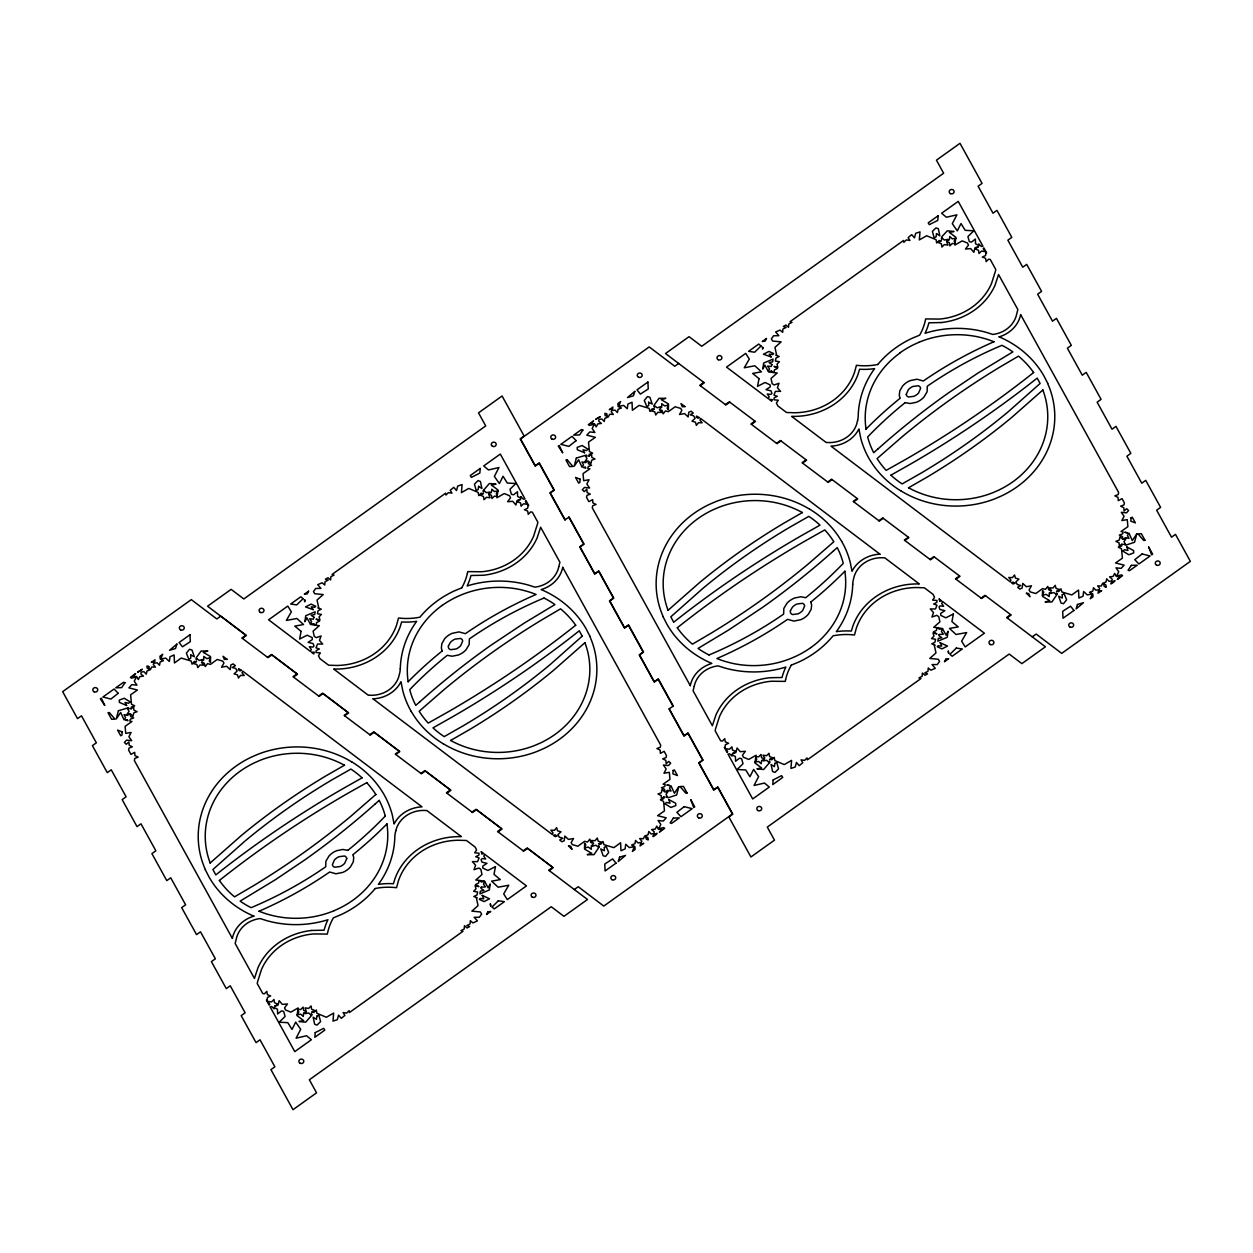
<?xml version="1.0" encoding="UTF-8"?>
<svg xmlns="http://www.w3.org/2000/svg" width="1253" height="1253" viewBox="0 0 1253 1253"><rect width="100%" height="100%" fill="white"/><g stroke="black" fill="none" stroke-linecap="round" stroke-linejoin="round"><path stroke-width="1.5" d="M467.416 573.232L467.761 571.619L481.497 571.76A61.71 55.743 -2.3 0 0 533.59 536.253L536.879 525.868A20.69 18.685 -2.3 0 0 537.835 522.172L532.306 512.132L530.677 511.897L528.233 514.31L527.701 511.083L524.412 509.736L527.67 508.264L528.093 505.006L528.688 505.554L525.9 500.495L525.352 501.451L527.121 504.301L523.55 503.769L521.091 506.196L520.575 502.954L517.27 501.623L520.637 499.289L517.113 500.433L515.907 504.99L512.759 501.31L507.606 501.701L510.535 497.833L509.579 495.765L504.27 493.557L496.955 497.754L497.128 496.517L494.434 496.11L491.975 498.537L491.458 495.295L488.701 494.183L490.017 497.801L486.446 497.284L483.987 499.712L483.47 496.47L480.181 495.123L483.439 493.557L481.183 493.212L478.724 495.64L478.207 492.413L468.732 488.419L461.417 492.617L462.075 484.582L457.737 486.007L456.531 490.565L453.774 487.339L450.203 490.299L451.973 493.149L448.402 492.617L445.958 495.045L445.645 493.165L332.108 574.391L334.05 575.08L330.87 576.693L330.62 579.951L327.973 577.743L325.451 579.152L328.176 580.123L325.013 581.737L324.746 584.994L322.099 582.786L317.729 584.665L320.925 588.409L315.74 588.424L313.469 591.557L314.644 593.718L323.211 594.58L317.025 600.046L318.685 607.689L317.886 607.924L321.238 609.13L318.074 610.744L317.463 613.719L321.441 614.409L319.045 616.868L320.001 620.016L316.116 619.076L319.64 621.065L316.461 622.663L316.242 625.372L319.296 625.686L313.093 631.152L314.237 636.336L316.242 637.667L321.081 635.976L319.452 640.424L322.694 644.058L317.51 644.058L315.991 647.785L319.343 648.991L316.163 650.605L316.022 652.484L320.392 652.907L318.45 655.695L319.954 658.655L328.521 665.124A10.196 9.21 -2.3 0 0 330.651 665.265L336.603 665.468A62.901 56.824 -2.3 0 0 396.653 624.855L398.517 618.011L400.318 618.183A60.567 54.725 -2.3 0 0 419.927 617.181A97.75 88.305 -2.3 0 1 437.814 600.5A98.674 89.135 -2.3 0 1 454.15 590.993L461.746 587.829M785.584 679.768L785.239 681.381L771.503 681.24A61.71 55.743 -2.3 0 0 719.41 716.747L716.121 727.132A20.69 18.685 -2.3 0 0 715.165 730.828L720.694 740.868L722.323 741.103L724.767 738.69L725.299 741.917L728.588 743.264L725.33 744.736L724.907 747.994L724.312 747.446L727.1 752.505L727.648 751.549L725.879 748.699L729.45 749.231L731.909 746.804L732.425 750.046L735.73 751.377L732.363 753.711L735.887 752.567L737.093 748.01L740.241 751.69L745.394 751.299L742.465 755.167L743.421 757.235L748.73 759.443L756.045 755.246L755.872 756.483L758.566 756.89L761.025 754.463L761.542 757.705L764.299 758.817M558.791 566.669L559.919 562.237L540.638 527.247L537.098 537.96A65.657 59.314 -2.3 0 1 483.282 575.252L470.971 575.503A64.592 58.343 -2.3 0 1 467.134 585.95A97.969 88.509 -2.3 0 1 528.672 585.151L534.921 587.14A27.644 24.966 -2.3 0 0 558.76 566.81M694.209 686.331L693.081 690.763L712.362 725.753L715.902 715.04A65.657 59.314 -2.3 0 1 769.718 677.748L782.029 677.497A64.592 58.343 -2.3 0 1 785.866 667.05A97.969 88.509 -2.3 0 1 724.328 667.849L718.079 665.86A27.644 24.966 -2.3 0 0 694.24 686.19M584.571 847.78L585.856 844.788L584.618 843.238L584.571 849.111L591.761 853.34L587.234 854.671L593.953 854.687L599.388 846.652L598.589 845.665L598.589 847.247L595.77 845.211L592.324 846.229L592.998 844.679L591.306 845.681L591.306 849.283L588.205 847.028L584.571 848.109M1042.496 595.097L1043.78 592.089L1042.527 590.555L1042.496 596.412L1049.685 600.641L1045.159 601.988L1051.878 601.988L1057.313 593.969L1056.514 592.982L1056.514 594.548L1053.695 592.512L1050.249 593.546L1050.907 591.996L1049.231 592.982L1049.231 596.585L1046.13 594.329L1042.496 595.426M497.864 490.972L496.235 493.792L497.269 495.452L498.005 490.001L491.395 485.052L496.063 484.191L489.39 483.486L482.985 490.91L483.642 491.975L483.846 490.393L486.383 492.727L489.939 492.053L489.077 493.541L491.411 492.476L491.834 489.234L494.355 491.552L497.88 490.894M755.136 762.028L756.765 759.208L755.731 757.548L754.995 762.999L761.605 767.948L756.937 768.809L763.61 769.514L770.015 762.09L769.358 761.025L769.154 762.607L766.617 760.273L763.061 760.947L764.753 758.034L762.983 755.199L766.554 755.716L769.013 753.288L769.53 756.53L772.819 757.877L769.577 759.349L771.817 759.788L774.276 757.36L774.793 760.587L784.268 764.581L791.583 760.383L790.925 768.418L795.263 766.993L796.469 762.435L799.226 765.661L802.797 762.701L801.027 759.851L804.598 760.383L807.042 757.955L807.355 759.835L920.892 678.609L918.95 677.92L922.13 676.307L922.38 673.049L925.027 675.257L927.549 673.848L924.824 672.877L927.987 671.263L928.254 668.006L930.901 670.214L935.271 668.335L932.075 664.591L937.26 664.576L939.531 661.443L938.356 659.282L929.789 658.42L935.975 652.954L934.315 645.311L935.114 645.076L931.762 643.87L934.926 642.256L935.537 639.281L931.559 638.591L933.955 636.132L932.999 632.984L936.884 633.924L933.36 631.935L936.539 630.337L936.758 627.628L933.704 627.314L939.907 621.848L938.763 616.664L936.758 615.333L931.919 617.024L933.548 612.576L930.306 608.942L935.49 608.942L937.009 605.215L933.657 604.009L936.837 602.395L936.978 600.516L932.608 600.093L934.55 597.305L933.046 594.345L924.479 587.876A10.196 9.21 -2.3 0 0 922.349 587.735L916.397 587.532A62.901 56.824 -2.3 0 0 856.347 628.145L854.483 634.989L852.682 634.817A60.567 54.725 -2.3 0 0 833.073 635.819A97.75 88.305 -2.3 0 1 815.186 652.5A98.674 89.135 -2.3 0 1 798.85 662.007L791.254 665.171M210.097 863.051L241.375 835.485A667.802 603.257 -2.3 0 1 326.187 775.732L344.497 765.207M584.979 642.648L553.701 670.198A667.802 603.257 -2.3 0 1 468.888 729.966L450.579 740.492M668.021 610.352L699.299 582.802A667.802 603.257 -2.3 0 1 784.112 523.034L802.421 512.508M1042.903 389.949L1011.625 417.515A667.802 603.257 -2.3 0 1 926.813 477.268L908.503 487.793M420.037 701.586L415.777 705.392A91.203 82.385 -2.3 0 1 409.731 689.651A408.541 369.04 -2.3 0 1 447.274 655.303L452.161 656.227L458.269 655.021A19.688 17.777 -2.3 0 0 466.085 649.696L469.186 644.481L469.374 638.905A394.053 355.962 -2.3 0 1 544.006 598.01M375.916 794.418L351.153 815.985A792.444 715.839 -2.3 0 1 253.654 885.62L234.53 896.85A90.968 82.181 -2.3 0 1 219.385 880.483M375.039 804.113L379.299 800.291M877.961 448.887L873.701 452.709A91.203 82.385 -2.3 0 1 867.656 436.952A408.541 369.04 -2.3 0 1 905.199 402.605M832.963 551.414L837.223 547.608A91.203 82.385 -2.3 0 1 843.269 563.349A408.541 369.04 -2.3 0 1 805.726 597.697L800.839 596.773L794.731 597.979A19.688 17.777 -2.3 0 0 786.915 603.304L783.814 608.519L783.626 614.095A394.053 355.962 -2.3 0 1 708.994 654.99M242.424 638.31L246.371 635.49L220.81 616.131L216.847 618.966L191.302 599.623L62.65 691.656L77.514 718.627L81.476 715.808L96.356 742.81L92.393 745.629L107.272 772.631L111.235 769.796L126.114 796.798L122.152 799.633L137.031 826.635L140.978 823.801L155.858 850.803L151.911 853.638L166.79 880.624L170.737 877.805L185.616 904.807L181.669 907.626L196.549 934.628L200.496 931.809L215.375 958.796L211.412 961.631L226.292 988.633L230.254 985.798L245.134 1012.8L241.171 1015.635L256.051 1042.637L260.013 1039.802L274.893 1066.804L270.93 1069.623L292.998 1109.688L316.555 1092.835L309.366 1079.773L551.257 906.733L563.944 916.335L587.5 899.482L548.704 870.208L552.651 867.389L527.09 848.03L523.127 850.865M267.422 657.339L271.384 654.52L296.945 673.863L292.998 676.698L319.139 696.37L323.086 693.535L348.663 712.894L344.7 715.714M678.734 363.433L674.772 366.268L649.226 346.924L520.575 438.957L535.438 465.944L539.401 463.109L554.28 490.111L550.318 492.93L565.197 519.932M703.732 382.478L699.785 385.297L725.91 404.97L729.872 402.135M700.349 385.611L704.296 382.791L665.5 353.518L689.056 336.665L701.743 346.267L943.634 173.227L936.445 160.165L960.002 143.312L982.07 183.377L978.107 186.196L992.987 213.198L996.949 210.363L1011.829 237.365L1007.866 240.2L1022.746 267.202L1026.708 264.367L1041.588 291.369L1037.625 294.204L1052.504 321.191L1056.451 318.372L1071.331 345.374L1067.384 348.193L1082.263 375.195L1086.21 372.376L1101.089 399.362L1097.142 402.197L1112.022 429.199L1115.969 426.365L1130.848 453.367L1126.886 456.202L1141.765 483.204L1145.728 480.369L1160.607 507.371L1156.644 510.19L1171.524 537.192L1175.486 534.373L1190.35 561.344L1061.698 653.377L1036.153 634.034L1032.19 636.869M293.562 677.012L297.525 674.192L271.948 654.833L268.001 657.668L241.86 637.996L245.807 635.161L207.575 606.217L231.132 589.364L243.818 598.95L485.71 425.91L478.521 412.863L502.077 396.011L524.146 436.06L520.199 438.895L535.062 465.897L539.025 463.062L553.904 490.064L549.942 492.899L564.821 519.885L569.144 517.113L584.023 544.115L580.076 546.934L594.956 573.937L598.903 571.102L613.782 598.104L609.835 600.939L624.714 627.941L628.661 625.106L643.541 652.108L639.594 654.943L654.458 681.93L658.42 679.11L673.3 706.112L668.977 708.885L683.856 735.887L687.803 733.068L702.682 760.07L698.72 762.889L713.599 789.891L717.562 787.056L732.425 814.043L603.774 906.076L578.228 886.732L574.266 889.567M725.346 404.656L729.309 401.821L755.449 421.494L751.487 424.313M318.575 696.041L322.522 693.222L348.099 712.565L344.136 715.4L370.277 735.072L374.224 732.238L399.801 751.596L395.838 754.416M754.87 421.18L750.923 424L777.064 443.672L781.011 440.837M776.484 443.358L780.447 440.523L806.587 460.196L802.625 463.03M369.713 734.759L373.66 731.924L399.237 751.267L395.275 754.102L421.415 773.774L425.362 770.94L450.939 790.298L446.992 793.118M806.008 459.882L802.061 462.702L828.202 482.374L832.149 479.539M827.638 482.06L831.585 479.226L857.725 498.898L853.763 501.733M420.851 773.461L424.798 770.626L450.375 789.97L446.413 792.804L472.553 812.477L476.516 809.642L502.077 829L498.13 831.82M857.162 498.584L853.199 501.404L879.34 521.076L883.287 518.241M878.776 520.762L882.723 517.928L908.864 537.6L904.901 540.435M471.989 812.163L475.936 809.328L501.513 828.687L497.551 831.506L523.691 851.179L527.654 848.344L553.215 867.702L549.268 870.522M908.3 537.286L904.337 540.106L930.478 559.778L934.425 556.958M929.914 559.464L933.861 556.63L960.002 576.302L956.055 579.137M959.438 575.988L955.475 578.808L981.616 598.48L985.578 595.661M981.052 598.167L984.999 595.332L1011.14 615.004L1007.193 617.839M1010.576 614.69L1006.629 617.51L1045.425 646.783L1021.868 663.636L1009.182 654.05L767.29 827.09L774.479 840.136L750.923 856.989L728.854 816.94L732.801 814.105L717.938 787.103L713.975 789.938L699.096 762.936L703.058 760.101L688.179 733.115L684.216 735.934L669.337 708.932M890.899 475.169L910.367 464.174A1040.523 939.938 -2.3 0 0 1037.202 378.093L1040.1 383.481L1008.07 411.892A661.098 597.195 -2.3 0 1 920.971 473.18L902.113 483.924A90.655 81.884 -2.3 0 1 890.899 475.169M362.101 777.831L342.633 788.826A1040.523 939.938 -2.3 0 0 215.798 874.907L212.9 869.519L244.93 841.108A661.098 597.195 -2.3 0 1 332.029 779.82L350.887 769.076A90.655 81.884 -2.3 0 1 362.101 777.831M366.847 782.608L347.206 793.666A1034.351 934.378 -2.3 0 0 219.369 880.467M763.923 759.459L761.589 760.524L761.166 763.766L758.645 761.448L755.12 762.106M918.888 342.335L914.784 344.152A91.97 83.074 -2.3 0 0 900.061 352.766M334.112 910.665L338.216 908.848A91.97 83.074 -2.3 0 0 352.939 900.234A91.297 82.463 -2.3 0 0 386.911 823.91M941.207 322.538L928.896 322.804A64.592 58.343 -2.3 0 1 925.059 333.267A97.969 88.509 -2.3 0 1 986.597 332.452L992.846 334.441A27.644 24.966 -2.3 0 0 1016.684 314.111L1017.843 309.538L998.563 274.564L995.023 285.277A65.657 59.314 -2.3 0 1 941.207 322.554M311.793 930.462L324.104 930.196A64.592 58.343 -2.3 0 1 327.941 919.733A97.969 88.509 -2.3 0 1 266.403 920.548L260.154 918.559A27.644 24.966 -2.3 0 0 236.316 938.889L235.157 943.462L254.437 978.436L257.977 967.723A65.657 59.314 -2.3 0 1 311.793 930.446M905.23 402.636L910.085 403.529L916.194 402.338A19.688 17.777 -2.3 0 0 924.009 396.997L927.11 391.782L927.298 386.206A394.053 355.962 -2.3 0 1 1001.93 345.311A90.435 81.696 -2.3 0 1 1012.863 351.889L977.779 373.175L948.333 392.988A808.78 730.593 -2.3 0 0 877.977 448.919M347.77 850.364L342.915 849.471L336.806 850.662A19.688 17.777 -2.3 0 0 328.991 856.003L325.89 861.218L325.702 866.794A394.053 355.962 -2.3 0 1 251.07 907.689A90.435 81.696 -2.3 0 1 240.137 901.111L275.221 879.825L304.667 860.012A808.78 730.593 -2.3 0 0 375.023 804.081M994.005 341.756L989.29 340.017A88.196 79.659 -2.3 0 0 984.451 338.498L980.081 337.355A90.936 82.15 -2.3 0 0 918.872 342.304M258.995 911.244L263.71 912.983A88.196 79.659 -2.3 0 0 268.549 914.502L272.919 915.645A90.936 82.15 -2.3 0 0 334.128 910.696M901.267 491.176L898.197 489.234A97.859 88.399 -2.3 0 1 869.989 460.117A3.493 3.164 -2.3 0 1 869.331 459.052L869.065 458.598A98.251 88.759 -2.3 0 1 860.67 437.861L858.9 429.012A32.061 28.96 -2.3 0 1 830.99 446.146L1010.2 581.784L1010.92 580.108L1008.79 577.476L1012.408 577.633L1014.554 574.97L1015.478 578.119L1018.924 579.121L1015.87 581.909L1017.248 584.509L1020.694 585.511L1017.64 587.312L1019.848 589.082L1022.15 588.033L1022.777 583.397L1026.379 586.717L1031.454 585.793L1029.042 589.944L1030.248 591.902L1035.808 593.53L1042.543 588.612L1045.425 589.364L1047.774 586.435L1048.792 589.912L1051.471 590.68L1049.434 587.845L1053.053 587.986L1055.183 585.339L1056.122 588.487L1059.568 589.49L1056.514 591.385L1058.801 591.479L1060.946 588.816L1061.871 591.98L1071.801 594.94L1078.535 590.038L1078.896 598.073L1083.031 596.209L1083.657 591.557L1087.259 594.893L1092.334 593.969L1090.298 598.746L1093.055 596.773L1092.741 593.797L1089.546 592.309L1092.867 590.993L1093.477 587.751L1095.874 590.194L1099.226 589.724L1099.727 588.518L1097.612 585.887L1101.23 586.044L1102.671 583.303L1106.023 582.034L1106.697 578.823L1109.03 581.298L1111.803 580.953L1112.178 579.105L1109.563 576.866L1113.15 576.411L1114.7 573.451L1116.266 576.38L1119.853 576.787L1117.316 579.434L1122.578 575.66L1121.607 574.861L1116.595 576.035L1118.772 571.775L1116.031 567.844L1121.169 568.361L1124.113 565.15L1115.562 562.973L1122.406 558.18L1121.513 548.751L1118.334 547.201L1121.686 545.932L1122.108 543.896L1119.368 546.136L1119.101 542.878L1115.922 541.327L1119.274 540.059L1119.947 536.832L1122.751 539.26L1122.531 536.613L1119.352 535.062L1122.704 533.809L1123.095 531.914L1121.043 531.491L1127.888 526.699L1127.261 519.635L1121.889 520.528L1124.082 516.267L1121.325 512.336L1126.463 512.853L1128.593 510.535L1126.713 508.718L1124.082 510.973L1123.816 507.716L1120.636 506.165L1123.988 504.896L1124.395 502.923L1122.046 498.631L1118.303 500.667L1118.036 497.394L1114.857 495.859L1118.209 494.59L1118.647 492.476L1020.615 314.566M809.657 509.125L812.727 511.083A97.859 88.399 -2.3 0 1 840.92 540.184A3.493 3.164 -2.3 0 1 841.593 541.265L841.718 541.468M443.343 743.875L440.273 741.917A97.859 88.399 -2.3 0 1 412.08 712.816A3.493 3.164 -2.3 0 1 411.407 711.735L411.219 711.422M351.733 761.824L354.803 763.766A97.859 88.399 -2.3 0 1 383.011 792.883A3.493 3.164 -2.3 0 1 383.669 793.948L383.998 794.512A98.251 88.759 -2.3 0 1 392.33 815.139L394.1 823.988A32.061 28.96 -2.3 0 1 422.01 806.854L242.8 671.216L242.08 672.892L244.21 675.524L240.592 675.367L238.446 678.03L237.522 674.881L234.076 673.879L237.13 671.091L235.752 668.491L232.306 667.489L235.36 665.688L233.152 663.918L230.85 664.967L230.223 669.603L226.621 666.283L221.546 667.207L223.958 663.056L222.752 661.098L217.192 659.47L210.457 664.388L207.575 663.636L205.226 666.565L204.208 663.088L201.529 662.32L203.566 665.155L199.947 665.014L197.817 667.661L196.878 664.513L193.432 663.51L196.486 661.615L194.199 661.521L192.054 664.184L191.129 661.02L181.199 658.06L174.465 662.962L174.104 654.927L169.969 656.791L169.343 661.443L165.741 658.107L160.666 659.031L162.702 654.254L159.945 656.227L160.259 659.203L163.454 660.691L160.133 662.007L159.523 665.249L157.126 662.806L153.774 663.276L153.273 664.482L155.388 667.113L151.77 666.956L150.329 669.697L146.977 670.966L146.303 674.177L143.97 671.702L141.197 672.047L140.822 673.895L143.437 676.134L139.85 676.589L138.3 679.549L136.734 676.62L133.147 676.213L135.684 673.566L130.422 677.34L131.393 678.139L136.405 676.965L134.228 681.225L136.969 685.156L131.831 684.639L128.887 687.85L137.438 690.027L130.594 694.82L131.487 704.249L134.666 705.799L131.314 707.068L130.892 709.104L133.632 706.864L133.899 710.122L137.078 711.673L133.726 712.941L133.053 716.168L130.249 713.74L130.469 716.387L133.648 717.938L130.296 719.191L129.905 721.086L131.957 721.509L125.112 726.301L125.739 733.365L131.111 732.472L128.918 736.733L131.675 740.664L126.537 740.147L124.407 742.465L126.287 744.282L128.918 742.027L129.184 745.284L132.364 746.835L129.012 748.104L128.605 750.077L130.954 754.369L134.697 752.333L134.964 755.606L138.143 757.141L134.791 758.41L134.353 760.524L232.385 938.434M879.935 554.155L700.725 418.533L700.004 420.194L702.134 422.825L698.516 422.684L696.37 425.347L695.446 422.183L692.001 421.196L695.055 418.392L693.676 415.792L690.231 414.806L693.269 413.004L691.076 411.235L688.774 412.268L688.148 416.92L684.545 413.584L679.471 414.508L681.883 410.373L680.677 408.4L675.116 406.771L668.366 411.689L665.5 410.937L663.15 413.866L662.132 410.389L659.454 409.621L661.49 412.472L657.872 412.315L655.726 414.978L654.802 411.814L651.356 410.827L654.411 408.917L652.124 408.823L649.978 411.485L649.054 408.321L639.124 405.361L632.389 410.279L632.029 402.244L627.894 404.092L627.267 408.744L623.665 405.408L618.59 406.348L620.627 401.555L617.87 403.529L618.168 406.505L621.378 407.992L618.058 409.324L617.447 412.55L615.051 410.107L611.699 410.577L611.182 411.783L613.312 414.414L609.694 414.273L608.253 416.998L604.901 418.267L604.228 421.494L601.894 419.003L599.122 419.348L598.73 421.212L601.362 423.436L597.775 423.89L596.224 426.866L594.658 423.921L591.071 423.514L593.609 420.883L588.346 424.642L589.302 425.44L594.329 424.266L592.152 428.526L594.893 432.473L589.756 431.94L586.811 435.151L595.363 437.328L588.518 442.121L589.411 451.566L592.591 453.116L589.239 454.369L588.816 456.405L591.557 454.166L591.823 457.439L595.003 458.99L591.651 460.243L590.977 463.469L588.174 461.041L588.393 463.688L591.573 465.239L588.221 466.508L587.829 468.387L589.881 468.81L583.037 473.618L583.663 480.666L589.02 479.774L586.843 484.034L589.599 487.981L584.462 487.448L582.332 489.766L584.196 491.599L586.843 489.328L587.109 492.586L590.288 494.136L586.937 495.405L586.529 497.378L588.879 501.67L592.622 499.649L592.888 502.907L596.068 504.458L592.716 505.726L592.277 507.825L690.309 685.736M373.065 698.845L552.275 834.467L552.996 832.806L550.866 830.175L554.484 830.316L556.63 827.653L557.554 830.817L560.999 831.804L557.945 834.608L559.324 837.208L562.769 838.194L559.731 839.996L561.924 841.765L564.226 840.732L564.852 836.08L568.455 839.416L573.529 838.492L571.117 842.627L572.323 844.6L577.884 846.229L584.634 841.311L587.5 842.063L589.85 839.134L590.868 842.611L593.546 843.379L591.51 840.528L595.128 840.685L597.274 838.022L598.198 841.186L601.644 842.173L598.589 843.974L600.876 844.177L603.022 841.515L603.946 844.679L613.876 847.639L620.611 842.721L620.971 850.756L625.106 848.907L625.733 844.256L629.335 847.592L634.41 846.652L632.373 851.445L635.13 849.471L634.832 846.495L631.622 845.008L634.942 843.676L635.553 840.45L637.949 842.893L641.301 842.423L641.818 841.217L639.688 838.586L643.306 838.727L644.747 836.002L648.099 834.733L648.772 831.506L651.106 833.997L653.878 833.652L654.27 831.788L651.638 829.564L655.225 829.11L656.776 826.134L658.342 829.079L661.929 829.486L659.391 832.117L664.654 828.358L663.698 827.56L658.671 828.734L660.848 824.474L658.107 820.527L663.244 821.06L666.189 817.849L657.637 815.672L664.482 810.879L663.589 801.434L660.409 799.884L663.761 798.631L664.184 796.595L661.443 798.834L661.177 795.561L657.997 794.01L661.349 792.757L662.023 789.531L664.826 791.959L664.607 789.312L661.427 787.761L664.779 786.492L665.171 784.613L663.119 784.19L669.963 779.382L669.337 772.334L663.98 773.226L666.157 768.966L663.401 765.019L668.538 765.552L670.668 763.234L668.804 761.401L666.157 763.672L665.891 760.414L662.712 758.864L666.063 757.595L666.471 755.622L664.121 751.33L660.378 753.351L660.112 750.093L656.932 748.542L660.284 747.274L660.723 745.175L562.691 567.264M673.487 621.833L670.825 616.821L702.855 588.409A661.098 597.195 -2.3 0 1 789.954 527.121L808.811 516.377A90.655 81.884 -2.3 0 1 820.026 525.132L800.557 536.127A1040.523 939.938 -2.3 0 0 673.707 622.208L673.566 621.942M411.313 711.563L411.172 711.359A98.251 88.759 -2.3 0 1 402.746 690.56L400.991 681.71A32.061 28.96 -2.3 0 1 373.065 698.829M841.828 541.641L841.922 541.813A98.251 88.759 -2.3 0 1 850.254 562.44L852.009 571.29A32.061 28.96 -2.3 0 1 879.935 554.171M568.784 517.066L583.663 544.068L579.7 546.888L594.58 573.89L598.542 571.07L613.406 598.057L609.459 600.892L624.339 627.894L628.286 625.059L643.165 652.061L639.218 654.896L654.097 681.898L658.044 679.063L672.924 706.065M906.264 394.382L908.221 389.855A14.316 12.922 -2.3 0 1 909.537 388.508L911.26 387.287A14.316 12.937 -2.3 0 1 912.998 386.441L918.324 385.767A3.383 3.054 -2.3 0 1 920.579 388.352L918.637 392.894A14.316 12.937 -2.3 0 1 917.321 394.241L915.598 395.462A14.316 12.922 -2.3 0 1 913.86 396.324L908.535 396.997A3.383 3.054 -2.3 0 1 906.279 394.413M346.736 858.618L344.779 863.145A14.316 12.922 -2.3 0 1 343.463 864.492L341.74 865.713A14.316 12.937 -2.3 0 1 340.002 866.559L334.676 867.233A3.383 3.054 -2.3 0 1 332.421 864.648L334.363 860.106A14.316 12.937 -2.3 0 1 335.679 858.759L337.402 857.538A14.316 12.922 -2.3 0 1 339.14 856.676L344.465 856.003A3.383 3.054 -2.3 0 1 346.721 858.587M467.432 573.232A61.099 55.195 -2.3 0 1 461.731 587.829M400.287 668.836A98.674 89.135 -2.3 0 1 416.669 621.331A64.529 58.296 -2.3 0 1 401.68 621.942L400.052 627.142A66.91 60.442 -2.3 0 1 333.705 669.039L368.366 695.29A2.036 1.848 -2.3 0 1 369.196 695.18A28.067 25.358 -2.3 0 0 398.642 677.153L399.66 673.206A25.295 22.852 -2.3 0 0 400.255 668.836M584.9 642.679A91.25 82.432 -2.3 0 1 554.985 734.462A91.908 83.011 -2.3 0 1 540.262 743.06L534.702 745.472A91.422 82.573 -2.3 0 1 450.61 740.445M575.691 625.216A90.968 82.181 -2.3 0 0 560.545 608.833L541.437 620.094A792.444 715.839 -2.3 0 0 443.922 689.714L419.16 711.265A91.203 82.385 -2.3 0 0 428.228 723.091L447.869 712.017A1034.351 934.378 -2.3 0 0 575.707 625.231M420.053 701.617A808.78 730.593 -2.3 0 1 490.377 645.655L524.161 623.133L554.938 604.572A90.435 81.696 -2.3 0 0 544.021 598.041M408.165 681.773A91.297 82.463 -2.3 0 1 442.121 605.418M442.152 605.45A91.97 83.074 -2.3 0 1 456.859 596.851L460.963 595.034A90.936 82.15 -2.3 0 1 522.156 590.022L526.526 591.197A88.196 79.659 -2.3 0 1 531.382 592.7L536.096 594.455A400.067 361.397 -2.3 0 0 465.396 633.673L459.084 631.904L452.239 633.313A19.719 17.808 -2.3 0 0 444.611 638.811L441.823 643.697L441.369 647.848A10.118 9.147 -2.3 0 0 442.325 650.887M408.102 681.789A411.673 371.875 -2.3 0 1 442.309 650.871M562.707 567.452A31.654 28.6 -2.3 0 1 541.186 589.568A97.969 88.493 -2.3 0 1 586.059 628.724L589.286 635.036A3.461 3.132 -2.3 0 1 589.803 636.117M589.724 636.148A98.267 88.759 -2.3 0 1 559.308 739.411A98.94 89.37 -2.3 0 1 543.473 748.683L537.224 751.377A98.439 88.932 -2.3 0 1 443.39 743.812M375.148 888.518A60.567 54.725 -2.3 0 1 394.758 887.516L396.559 887.688L398.423 880.843A62.901 56.824 -2.3 0 1 458.473 840.246L464.424 840.434A10.196 9.21 -2.3 0 1 466.555 840.559L475.122 847.044L476.626 850.004L474.683 852.776L479.053 853.215L478.912 855.094L475.733 856.707L479.085 857.913L477.565 861.625L472.397 861.641L475.623 865.275L473.994 869.723L478.834 868.031L480.839 869.347L481.982 874.547L475.78 880.013L478.834 880.326L478.615 883.036L475.435 884.634L478.959 886.623L475.075 885.683L476.03 888.831L473.634 891.29L477.612 891.979L477.001 894.955L473.838 896.553L477.189 897.759L476.391 898.009L478.051 905.637L471.864 911.119L480.432 911.98L481.606 914.142L479.335 917.274L474.167 917.29L477.393 920.908L472.976 922.913L470.329 920.689L470.079 923.962L466.899 925.56L469.624 926.547L467.103 927.956L464.456 925.732L464.205 929.006L461.026 930.603L462.968 931.308L349.43 1012.534L349.133 1010.654L346.674 1013.082L343.103 1012.549L344.873 1015.4L341.302 1018.344L338.545 1015.134L337.339 1019.691L333 1021.117L333.658 1013.082L326.36 1017.264L316.868 1013.285L316.351 1010.059L313.892 1012.471L311.637 1012.142L314.895 1010.576L311.605 1009.229L311.089 1005.987L308.63 1008.414L305.059 1007.882L306.374 1011.516L303.633 1010.388L303.101 1007.161L300.642 1009.573L297.963 1009.182L298.12 1007.945L290.806 1012.126L285.496 1009.934L284.541 1007.866L287.485 1003.982L282.317 1004.389L279.168 1000.708L277.962 1005.251L274.438 1006.41L277.806 1004.076L274.517 1002.729L273.984 999.502L271.525 1001.914L267.954 1001.398L269.74 1004.233L269.176 1005.188L266.388 1000.129L266.999 1000.693L267.422 997.435L270.664 995.963L267.375 994.616L266.842 991.374L264.399 993.801L262.77 993.566L257.241 983.527A20.69 18.685 -2.3 0 1 258.196 979.83L261.501 969.446A61.71 55.743 -2.3 0 1 313.579 933.924L327.315 934.08L327.675 932.467A61.099 55.195 -2.3 0 1 333.345 917.869L340.926 914.69A98.674 89.135 -2.3 0 0 357.262 905.199A97.75 88.305 -2.3 0 0 375.164 888.565M210.175 863.019A91.25 82.432 -2.3 0 1 240.09 771.237A91.908 83.011 -2.3 0 1 254.813 762.638L260.373 760.211A91.422 82.573 -2.3 0 1 344.465 765.254M366.816 782.78A91.297 82.463 -2.3 0 1 375.884 794.606M379.267 800.51A91.297 82.463 -2.3 0 1 385.313 816.251M385.329 816.001A408.541 369.04 -2.3 0 1 347.801 850.395M386.973 823.894A411.673 371.875 -2.3 0 1 352.766 854.828A10.118 9.147 -2.3 0 1 353.706 857.851L353.252 862.001L350.464 866.872A19.719 17.808 -2.3 0 1 342.836 872.386L335.992 873.78L329.664 871.994A400.067 361.397 -2.3 0 1 258.995 911.26M232.385 938.246A31.654 28.6 -2.3 0 1 253.889 916.131M253.873 916.178A97.969 88.493 -2.3 0 1 209.016 876.975L205.79 870.663A3.461 3.132 -2.3 0 1 205.273 869.566M205.351 869.535A98.267 88.759 -2.3 0 1 235.768 766.288A98.94 89.37 -2.3 0 1 251.602 757.016L257.852 754.306A98.439 88.932 -2.3 0 1 351.686 761.887M690.293 685.548A31.654 28.6 -2.3 0 1 711.814 663.432A97.969 88.493 -2.3 0 1 666.941 624.276L663.714 617.964A3.461 3.132 -2.3 0 1 663.197 616.883M663.276 616.852A98.267 88.759 -2.3 0 1 693.692 513.589A98.94 89.37 -2.3 0 1 709.527 504.317L715.776 501.623A98.439 88.932 -2.3 0 1 809.61 509.188M844.835 571.227A91.297 82.463 -2.3 0 1 810.879 647.582M810.848 647.55A91.97 83.074 -2.3 0 1 796.141 656.149L792.037 657.966A90.936 82.15 -2.3 0 1 730.844 662.978L726.474 661.803A88.196 79.659 -2.3 0 1 721.618 660.3L716.904 658.545A400.067 361.397 -2.3 0 0 787.604 619.327L793.916 621.096L800.761 619.687A19.719 17.808 -2.3 0 0 808.389 614.189L811.177 609.303L811.631 605.152A10.118 9.147 -2.3 0 0 810.675 602.113M844.898 571.211A411.673 371.875 -2.3 0 1 810.691 602.129M832.947 551.383A808.78 730.593 -2.3 0 1 762.623 607.345L728.839 629.867L698.062 648.428A90.435 81.696 -2.3 0 0 708.979 654.959M677.309 627.784A90.968 82.181 -2.3 0 0 692.455 644.167L711.563 632.906A792.444 715.839 -2.3 0 0 809.078 563.286L833.84 541.735A91.203 82.385 -2.3 0 0 824.772 529.909L805.131 540.983A1034.351 934.378 -2.3 0 0 677.293 627.769M668.1 610.321A91.25 82.432 -2.3 0 1 698.015 518.538A91.908 83.011 -2.3 0 1 712.738 509.94L718.298 507.528A91.422 82.573 -2.3 0 1 802.39 512.555M852.713 584.164A98.674 89.135 -2.3 0 1 836.331 631.669A64.529 58.296 -2.3 0 1 851.32 631.058L852.948 625.858A66.91 60.442 -2.3 0 1 919.295 583.961L884.634 557.71A2.036 1.848 -2.3 0 1 883.804 557.82A28.067 25.358 -2.3 0 0 854.358 575.847L853.34 579.794A25.295 22.852 -2.3 0 0 852.745 584.164M785.568 679.768A61.099 55.195 -2.3 0 1 791.269 665.171M1020.615 314.754A31.654 28.6 -2.3 0 1 999.111 336.869M999.127 336.822A97.969 88.493 -2.3 0 1 1043.984 376.025L1047.21 382.337A3.461 3.132 -2.3 0 1 1047.727 383.434M1047.649 383.465A98.267 88.759 -2.3 0 1 1017.232 486.712A98.94 89.37 -2.3 0 1 1001.398 495.984L995.148 498.694A98.439 88.932 -2.3 0 1 901.314 491.113M866.074 429.309A91.203 82.385 -2.3 0 1 899.983 353.017M866.027 429.106A411.673 371.875 -2.3 0 1 900.234 398.172A10.118 9.147 -2.3 0 1 899.294 395.149L899.748 390.999L902.536 386.128A19.719 17.808 -2.3 0 1 910.164 380.614L917.008 379.22L923.336 381.006A400.067 361.397 -2.3 0 1 994.005 341.74M1033.615 372.517A90.968 82.181 -2.3 0 0 1018.47 356.15L999.361 367.395A792.444 715.839 -2.3 0 0 901.847 437.015L877.084 458.582A91.203 82.385 -2.3 0 0 886.153 470.392L905.794 459.334A1034.351 934.378 -2.3 0 0 1033.631 372.533M1042.825 389.981A91.25 82.432 -2.3 0 1 1012.91 481.763A91.908 83.011 -2.3 0 1 998.187 490.362L992.627 492.789A91.422 82.573 -2.3 0 1 908.535 487.746M877.852 364.482A60.567 54.725 -2.3 0 1 858.242 365.484L856.441 365.312L854.577 372.157A62.901 56.824 -2.3 0 1 794.527 412.754L788.576 412.566A10.196 9.21 -2.3 0 1 786.445 412.441L777.878 405.956L776.374 402.996L778.317 400.224L773.947 399.785L774.088 397.906L777.267 396.293L773.915 395.087L775.435 391.375L780.603 391.359L777.377 387.725L779.006 383.277L774.166 384.969L772.161 383.653L771.018 378.453L777.22 372.987L774.166 372.674L774.385 369.964L777.565 368.366L774.041 366.377L777.925 367.317L776.97 364.169L779.366 361.71L775.388 361.021L775.999 358.045L779.162 356.447L775.811 355.241L776.609 354.991L774.949 347.363L781.136 341.881L772.568 341.02L771.394 338.858L773.665 335.726L778.833 335.71L775.654 331.982L780.024 330.087L782.671 332.311L782.921 329.038L786.101 327.44L783.376 326.453L785.897 325.044L788.544 327.268L788.795 323.994L791.974 322.397L790.032 321.692L903.57 240.466L903.867 242.346L906.326 239.918L909.897 240.451L908.127 237.6L911.698 234.656L914.455 237.866L915.661 233.309L920 231.883L919.342 239.918L926.64 235.736L936.132 239.715L936.649 242.941L939.108 240.529L941.363 240.858L938.105 242.424L941.395 243.771L941.911 247.013L944.37 244.586L947.941 245.118L946.626 241.484L949.367 242.612L949.899 245.839L952.358 243.427L955.037 243.818L954.88 245.055L962.194 240.874L967.504 243.066L968.459 245.134L965.515 249.018L970.683 248.611L973.832 252.292L975.038 247.749L978.562 246.59L975.194 248.924L978.483 250.271L979.016 253.498L981.475 251.086L985.046 251.602L983.26 248.767L983.824 247.812L986.612 252.871L986.001 252.307L985.578 255.565L982.336 257.037L985.625 258.384L986.158 261.626L988.601 259.199L990.23 259.434L995.759 269.473A20.69 18.685 -2.3 0 1 994.804 273.17L991.499 283.554A61.71 55.743 -2.3 0 1 939.421 319.076L925.685 318.92L925.325 320.533A61.099 55.195 -2.3 0 1 919.655 335.131L912.074 338.31A98.674 89.135 -2.3 0 0 895.738 347.801A97.75 88.305 -2.3 0 0 877.836 364.435M190.738 654.959L190.738 658.232L188.905 659.313L186.352 653.189L189.485 649.32L191.944 649.915L194.34 656.776L190.738 654.959M196.486 658.451L196.486 660.018L196.267 657.684L201.122 651.012L207.841 651.012L203.315 652.359L210.504 656.588L210.504 657.574L206.87 658.671L203.769 656.415L203.769 660.018L202.093 661.004L202.751 659.454L199.305 660.488L196.486 658.451M604.353 847.467L604.338 850.74L600.751 848.923L603.147 855.783L605.591 856.379L608.723 852.51L606.17 846.386L604.353 847.467M648.662 402.26L648.647 405.533L646.83 406.614L644.277 400.49L647.409 396.621L649.853 397.217L652.249 404.077L648.662 402.26M654.411 405.753L654.411 407.335L654.191 404.985L659.047 398.313L665.766 398.329L661.239 399.66L668.429 403.889L668.429 404.891L664.795 405.972L661.694 403.717L661.694 407.319L660.002 408.321L660.676 406.771L657.23 407.789L654.411 405.753M1062.262 594.768L1062.262 598.041L1058.66 596.224L1061.056 603.085L1063.515 603.68L1066.648 599.811L1064.095 593.687L1062.262 594.768M210.504 657.903L210.473 662.445L209.22 660.911L210.504 657.903M668.429 405.22L668.382 409.762L667.144 408.212L668.429 405.22M122.183 731.862L121.948 735.166L120.727 735.777L117.61 730.123L122.183 731.862M580.108 479.163L579.857 482.468L578.651 483.094L575.534 477.44L580.108 479.163M673.143 770.532L672.892 773.837L677.466 775.56L674.349 769.906L673.143 770.532M1131.052 517.834L1130.817 521.138L1135.39 522.877L1132.273 517.223L1131.052 517.834M315.223 1032.613L314.848 1037.265L324.793 1030.154L323.681 1028.337L315.223 1032.613M480.228 468.434L479.852 473.07L471.394 477.362L470.282 475.545L480.228 468.434M773.148 779.93L772.772 784.566L782.718 777.455L781.606 775.638L773.148 779.93M938.152 215.735L937.777 220.387L929.319 224.663L928.207 222.846L938.152 215.735M314.017 617.29L313.266 619.17L309.663 618.778L311.574 621.551L310.305 624.025L306.922 617.839L304.933 621.754L305.716 615.724L315.161 611.793L314.722 614.534L311.183 615.27L314.017 617.29M481.199 887.202L481.058 888.408L483.893 890.429L480.353 891.149L479.915 893.906L489.359 889.975L490.158 883.929L488.153 887.86L484.77 881.673L483.501 884.148L485.412 886.905L481.199 887.202M771.942 364.592L771.19 366.471L767.588 366.095L769.499 368.852L768.23 371.327L764.847 365.14L762.842 369.071L763.641 363.025L773.085 359.094L772.647 361.851L769.107 362.571L771.942 364.592M939.124 634.504L938.983 635.71L941.817 637.73L938.278 638.466L937.839 641.207L947.284 637.276L948.067 631.246L946.078 635.161L942.695 628.975L941.426 631.449L943.337 634.222L939.124 634.504M303.665 1013.207L303.242 1016.465L300.72 1014.147L297.196 1014.805L298.856 1011.891L297.822 1010.247L297.086 1015.682L303.68 1020.647L299.013 1021.508L305.685 1022.197L312.091 1014.789L311.433 1013.724L311.23 1015.29L308.692 1012.972L305.152 1013.646L305.998 1012.158L303.665 1013.207M941.77 237.71L941.567 239.276L941.645 236.927L947.315 230.803L953.987 231.492L949.32 232.353L955.914 237.318L955.178 242.753L954.144 241.109L955.788 238.274L952.28 238.853L949.758 236.535L949.335 239.793L947.002 240.842L947.848 239.354L944.308 240.028L941.77 237.71M274.297 1007.522L274.125 1008.806L271.603 1006.488L270.053 1006.77L294.768 1051.627L311.37 1039.755L306.578 1035.745L296.115 1038.173L300.689 1029.308L295.692 1022.119L291.996 1029.449L287.814 1022.667L279.2 1022.197L285.089 1016.449L283.695 1011.422L281.565 1010.873L277.618 1013.943L277.493 1009.26L274.297 1007.522M316.915 1016.105L316.492 1019.362L313.156 1017.185L314.66 1024.249L317.025 1025.095L320.627 1021.587L318.857 1015.228L316.915 1016.105M478.583 486.336L478.16 489.594L476.218 490.471L474.448 484.112L478.051 480.604L480.416 481.45L481.919 488.513L478.583 486.336M520.95 496.893L520.778 498.177L517.583 496.423L517.458 491.756L513.511 494.825L511.381 494.262L509.987 489.25L515.876 483.501L507.261 483.031L503.079 476.25L499.383 483.58L494.387 476.391L498.96 467.526L488.498 469.953L483.705 465.928L500.307 454.056L525.023 498.929L523.472 499.211L520.95 496.893M732.222 754.823L732.05 756.107L729.528 753.789L727.977 754.071L752.693 798.944L769.295 787.072L764.502 783.047L754.04 785.474L758.613 776.609L753.617 769.42L749.92 776.75L745.739 769.968L737.124 769.499L743.013 763.75L741.619 758.738L739.489 758.175L735.542 761.244L735.417 756.577L732.222 754.823M774.84 763.406L774.417 766.664L771.081 764.487L772.584 771.55L774.949 772.396L778.552 768.888L776.782 762.529L774.84 763.406M936.508 233.638L936.085 236.895L934.143 237.772L932.373 231.413L935.975 227.905L938.34 228.751L939.844 235.815L936.508 233.638M978.875 244.194L978.703 245.478L975.507 243.74L975.382 239.057L971.435 242.127L969.305 241.578L967.911 236.551L973.8 230.803L965.186 230.333L961.004 223.551L957.308 230.881L952.311 223.692L956.885 214.827L946.422 217.255L941.63 213.245L958.232 201.373L982.947 246.23L981.397 246.512L978.875 244.194M448.417 645.921L448.339 647.081A3.383 3.054 -2.3 0 0 450.61 649.68L455.935 649.007A14.316 12.922 -2.3 0 0 457.69 648.161L459.397 646.94A14.316 12.937 -2.3 0 0 460.712 645.593L462.67 641.066A3.383 3.054 -2.3 0 0 460.399 638.45L455.074 639.124A14.316 12.937 -2.3 0 0 453.335 639.985L451.613 641.207A14.316 12.922 -2.3 0 0 450.297 642.554L448.417 645.921M790.392 610.775L790.33 611.934A3.383 3.054 -2.3 0 0 792.601 614.55L797.926 613.876A14.316 12.937 -2.3 0 0 799.665 613.015L801.387 611.793A14.316 12.922 -2.3 0 0 802.703 610.446L804.661 605.919A3.383 3.054 -2.3 0 0 802.39 603.319L797.065 603.993A14.316 12.922 -2.3 0 0 795.31 604.839L793.603 606.06A14.316 12.937 -2.3 0 0 792.288 607.407L790.392 610.775M305.012 600.265L304.714 601.8L304.369 599.733L305.012 600.265M301.08 631.355L299.608 639.046L307.142 635.193L312.201 637.589L312.31 639.594L308.113 642.35L313.093 643.541L313.97 646.015L312.968 647.096L309.366 646.72L311.292 649.477L310.321 651.356L268.612 619.796L287.798 606.076L291.369 611.809L286.357 620.454L296.93 618.481L303.508 624.542L294.768 626.108L301.08 631.355M495.468 866.653L493.995 874.343L500.307 879.59L491.568 881.157L498.146 887.218L508.734 885.229L503.706 893.89L507.277 899.623L526.464 885.902L484.754 854.342L483.799 856.206L485.71 858.978L482.107 858.603L481.105 859.683L481.982 862.142L486.963 863.348L482.765 866.105L482.875 868.11L487.934 870.49L495.468 866.653M490.362 903.883L490.706 905.966L490.362 903.883M762.936 347.567L762.638 349.117L762.294 347.034L762.936 347.567M759.005 378.657L757.532 386.347L765.066 382.51L770.125 384.89L770.235 386.895L766.037 389.652L771.018 390.858L771.895 393.317L770.893 394.397L767.29 394.022L769.201 396.794L768.246 398.658L726.536 367.098L745.723 353.377L749.294 359.11L744.266 367.771L754.854 365.782L761.432 371.843L752.693 373.41L759.005 378.657M953.392 613.954L951.92 621.645L958.232 626.892L949.492 628.458L956.07 634.519L966.643 632.546L961.631 641.191L965.202 646.924L984.388 633.204L942.679 601.644L941.708 603.523L943.634 606.28L940.032 605.904L939.03 606.985L939.907 609.459L944.887 610.65L940.69 613.406L940.799 615.411L945.858 617.807L953.392 613.954M948.286 651.2L948.631 653.267L948.286 651.2M314.127 652.374L313.783 653.972L311.292 652.093L314.127 652.374M481.293 851.727L481.81 854.045L483.783 853.606L481.293 851.727M772.052 399.676L771.707 401.273L769.217 399.394L772.052 399.676M939.217 599.028L939.734 601.346L941.708 600.907L939.217 599.028M395.776 830.864L395.415 832.478A25.295 22.852 -2.3 0 0 394.82 836.847A98.674 89.135 -2.3 0 1 378.406 884.367A64.529 58.296 -2.3 0 1 393.395 883.741L395.024 878.541A66.91 60.442 -2.3 0 1 461.37 836.659L426.709 810.409A2.036 1.848 -2.3 0 1 425.895 810.519A28.067 25.358 -2.3 0 0 396.434 828.531L395.776 830.864M857.585 420.522L856.566 424.469A28.067 25.358 -2.3 0 1 827.105 442.481A2.036 1.848 -2.3 0 0 826.291 442.591L791.63 416.356A66.91 60.442 -2.3 0 0 857.976 374.459L859.605 369.228A64.529 58.296 -2.3 0 0 874.594 368.633A98.674 89.135 -2.3 0 0 858.211 416.153A25.295 22.852 -2.3 0 1 857.585 420.522M118.424 710.749L116.263 718.987L120.68 712.44L124.047 719.864L125.598 717.577L124.047 714.633L127.555 715.385L129.341 713.85L127.117 714.132L129.028 711.328L127.477 708.384L129.184 708.744L128.307 707.804L118.424 710.749M576.349 458.05L574.187 466.288L578.604 459.741L581.972 467.165L583.506 464.894L581.972 461.934L585.48 462.686L587.265 461.151L585.041 461.433L586.952 458.629L585.402 455.685L587.109 456.045L586.216 455.121L576.349 458.05M678.813 786.712L676.651 794.95L668.366 797.691L665.891 796.955L667.598 797.315L666.048 794.371L667.959 791.567L665.735 791.849L667.52 790.314L671.028 791.066L669.494 788.106L671.028 785.835L674.396 793.259L678.813 786.712M1136.737 534.013L1134.576 542.251L1126.29 544.992L1123.816 544.256L1125.523 544.616L1123.972 541.672L1125.883 538.868L1123.659 539.15L1125.445 537.615L1128.953 538.367L1127.402 535.423L1128.953 533.136L1132.32 540.56L1136.737 534.013M176.877 644.105L175.545 648.521L169.531 650.291L176.877 644.105M634.801 391.422L633.454 395.823L627.455 397.593L634.801 391.422M619.546 857.177L618.199 861.578L625.545 855.407L619.546 857.177M1077.455 604.479L1076.123 608.895L1083.469 602.709L1077.455 604.479M154.573 661.412L154.182 662.336L154.996 659.767L151.331 662.383L154.573 661.412M612.498 408.729L612.106 409.653L612.921 407.068L609.256 409.684L612.498 408.729M640.894 843.347L640.502 844.271L643.744 843.316L640.079 845.932L640.894 843.347M1098.818 590.664L1098.427 591.588L1101.669 590.617L1098.004 593.233L1098.818 590.664M308.551 591.228L307.22 593.844L304.369 594.235L308.551 591.228M766.476 338.529L765.144 341.145L762.278 341.536L766.476 338.529M487.856 911.855L486.524 914.471L490.722 911.464L487.856 911.855M945.78 659.156L944.449 661.772L948.631 658.765L945.78 659.156M313.187 609.631L305.528 606.922L311.057 604.103L315.74 606.295L314.863 607.235L311.277 606.859L313.187 609.631M482.233 895.394L483.799 898.84L480.212 898.448L479.335 899.388L484.018 901.596L489.547 898.777L482.233 895.394M771.112 356.933L763.453 354.223L768.982 351.404L773.665 353.612L772.788 354.552L769.201 354.16L771.112 356.933M940.157 642.695L941.723 646.141L938.137 645.765L937.26 646.705L941.943 648.897L947.472 646.078L940.157 642.695M124.955 682.744L121.666 687.631L115.777 687.819L123.561 682.259L124.955 682.744M582.88 430.061L579.591 434.932L573.702 435.12L581.486 429.56L582.88 430.061M673.409 818.068L670.12 822.939L671.514 823.44L679.298 817.88L673.409 818.068M1131.334 565.369L1128.045 570.256L1129.439 570.741L1137.223 565.181L1131.334 565.369M142.278 669.353L137.83 672.047L142.278 669.353M126.616 705.455L119.364 702.4L119.301 700.098L124.172 698.234L130.171 701.899L128.589 703.262L125.065 702.51L126.616 705.455M600.203 416.654L595.755 419.348L600.203 416.654M584.54 452.756L577.288 449.702L577.21 447.399L582.097 445.535L588.08 449.2L586.498 450.563L582.99 449.811L584.54 452.756M668.898 799.602L670.01 803.189L666.502 802.437L664.92 803.8L670.903 807.465L675.79 805.601L675.712 803.298L668.898 799.602M653.753 834.937C649.399 840.528 663.072 829.392 653.753 834.937M1126.823 546.903L1127.935 550.49L1124.411 549.738L1122.829 551.101L1128.828 554.766L1133.699 552.902L1133.636 550.6L1126.823 546.903M1111.677 582.253C1107.323 587.829 1120.996 576.709 1111.677 582.253M104.688 705.361L100.365 698.845L101.336 698.14L104.688 705.361M562.613 452.662L558.29 446.146L559.261 445.457L562.613 452.662M690.81 799.774L693.739 807.543L694.71 806.854L690.81 799.774M1148.735 547.075L1151.664 554.86L1152.635 554.155L1148.735 547.075M238.822 668.992L238.289 669.65L239.934 670.856L241.641 670.355L238.822 668.992M696.746 416.294L696.214 416.951L697.858 418.157L699.566 417.656L696.746 416.294M556.786 836.049L555.173 836.659L553.434 835.344L555.142 834.843L556.786 836.049M1014.711 583.35L1013.097 583.976L1011.359 582.645L1013.066 582.144L1014.711 583.35M303.085 598.668L296.726 604.917L290.68 604.024L300.814 596.773L303.085 598.668M761.01 345.969L754.651 352.218L748.605 351.326L758.738 344.074L761.01 345.969M498.349 900.782L491.99 907.031L494.262 908.926L504.395 901.674L498.349 900.782M956.274 648.083L949.915 654.332L952.186 656.227L962.32 648.976L956.274 648.083M227.028 659.297L224.35 659.438L223.034 656.274L227.028 659.297M684.952 406.599L682.274 406.739L680.959 403.576L684.952 406.599M568.533 845.932L572.041 849.424L570.726 846.261L568.533 845.932M1026.458 593.233L1029.966 596.726L1028.65 593.562L1026.458 593.233M582.175 636.179L550.145 664.591A661.098 597.195 -2.3 0 1 463.046 725.879L444.189 736.623A90.655 81.884 -2.3 0 1 432.974 727.868L452.443 716.873A1040.523 939.938 -2.3 0 0 579.293 630.792L582.175 636.179M118.205 693.316L110.875 699.064L102.918 697.013L114.101 689.009L118.205 693.316M576.129 440.633L568.799 446.366L560.843 444.329L572.026 436.326L576.129 440.633M684.201 806.634L676.871 812.367L680.974 816.674L692.157 808.671L684.201 806.634M1142.125 553.936L1134.795 559.684L1138.899 563.991L1150.082 555.987L1142.125 553.936M189.986 634.738L179.069 642.538L182.452 646.799L190.331 641.661L189.986 634.738M647.911 382.04L636.994 389.855L640.377 394.1L648.24 388.978L647.911 382.04M616.006 863.145L605.089 870.96L604.76 864.022L612.623 858.9L616.006 863.145M1073.931 610.462L1063.014 618.262L1062.669 611.339L1070.548 606.201L1073.931 610.462M771.488 371.013L768.434 371.718L773.352 372.595L771.488 371.013M313.563 623.712L310.509 624.417L315.443 625.294L313.563 623.712M942.491 628.583L939.437 629.288L937.557 627.706L942.491 628.583M484.566 881.282L481.512 881.987L479.648 880.405L484.566 881.282M585.198 467.244L583.412 467.463L585.903 467.98L585.198 467.244M1127.512 532.838L1125.022 532.321L1127.512 532.838M127.273 719.942L125.488 720.162L127.978 720.679L127.273 719.942M669.588 785.537L667.097 785.02L669.588 785.537M567.264 459.882L565.917 459.992L569.535 466.57L572.919 466.461L567.264 459.882M1145.007 540.309L1143.644 540.419L1138.006 533.841L1141.389 533.747L1145.007 540.309M109.356 712.581L107.993 712.691L111.611 719.253L114.994 719.159L109.356 712.581M687.083 793.008L685.736 793.118L680.081 786.539L683.465 786.43L687.083 793.008M606.624 413.772L604.901 413.271L605.074 415.448L607.47 416.623L606.624 413.772M1106.023 587.03L1104.3 586.529L1103.454 583.694L1105.851 584.853L1106.023 587.03M148.7 666.471L146.977 665.969L147.149 668.147L149.546 669.306L148.7 666.471M648.099 839.729L646.376 839.228L645.53 836.377L647.926 837.552L648.099 839.729M260.358 612.419A2.459 2.224 -2.3 0 0 263.991 610.399A2.459 2.224 -2.3 0 0 260.264 608.582A2.459 2.224 -2.3 0 0 260.358 612.419M492.554 446.334A2.459 2.224 -2.3 0 0 496.188 444.298A2.459 2.224 -2.3 0 0 492.46 442.481A2.459 2.224 -2.3 0 0 492.554 446.334M612.106 879.716A2.459 2.224 -2.3 0 0 615.74 877.695A2.459 2.224 -2.3 0 0 612.012 875.878A2.459 2.224 -2.3 0 0 612.106 879.716M698.626 817.833A2.459 2.224 -2.3 0 0 702.275 815.797A2.459 2.224 -2.3 0 0 698.532 813.98A2.459 2.224 -2.3 0 0 698.626 817.833M532.353 897.179A2.459 2.224 -2.3 0 0 536.002 895.159A2.459 2.224 -2.3 0 0 532.259 893.342A2.459 2.224 -2.3 0 0 532.353 897.179M300.156 1063.28A2.459 2.224 -2.3 0 0 303.806 1061.26A2.459 2.224 -2.3 0 0 300.062 1059.427A2.459 2.224 -2.3 0 0 300.156 1063.28M180.604 629.883A2.459 2.224 -2.3 0 0 184.254 627.863A2.459 2.224 -2.3 0 0 180.51 626.046A2.459 2.224 -2.3 0 0 180.604 629.883M94.085 691.781A2.459 2.224 -2.3 0 0 97.734 689.761A2.459 2.224 -2.3 0 0 93.991 687.928A2.459 2.224 -2.3 0 0 94.085 691.781M552.009 439.083A2.459 2.224 -2.3 0 0 555.643 437.062A2.459 2.224 -2.3 0 0 551.915 435.245A2.459 2.224 -2.3 0 0 552.009 439.083M638.529 377.2A2.459 2.224 -2.3 0 0 642.178 375.164A2.459 2.224 -2.3 0 0 638.435 373.347A2.459 2.224 -2.3 0 0 638.529 377.2M758.081 810.581A2.459 2.224 -2.3 0 0 761.73 808.561A2.459 2.224 -2.3 0 0 757.987 806.744A2.459 2.224 -2.3 0 0 758.081 810.581M990.277 644.496A2.459 2.224 -2.3 0 0 993.927 642.46A2.459 2.224 -2.3 0 0 990.183 640.643A2.459 2.224 -2.3 0 0 990.277 644.496M1156.55 565.134A2.459 2.224 -2.3 0 0 1160.184 563.114A2.459 2.224 -2.3 0 0 1156.456 561.281A2.459 2.224 -2.3 0 0 1156.55 565.134M1070.031 627.033A2.459 2.224 -2.3 0 0 1073.664 624.996A2.459 2.224 -2.3 0 0 1069.937 623.18A2.459 2.224 -2.3 0 0 1070.031 627.033M950.479 193.635A2.459 2.224 -2.3 0 0 954.113 191.615A2.459 2.224 -2.3 0 0 950.385 189.783A2.459 2.224 -2.3 0 0 950.479 193.635M718.282 359.736A2.459 2.224 -2.3 0 0 721.916 357.7A2.459 2.224 -2.3 0 0 718.188 355.883A2.459 2.224 -2.3 0 0 718.282 359.736"/></g></svg>
